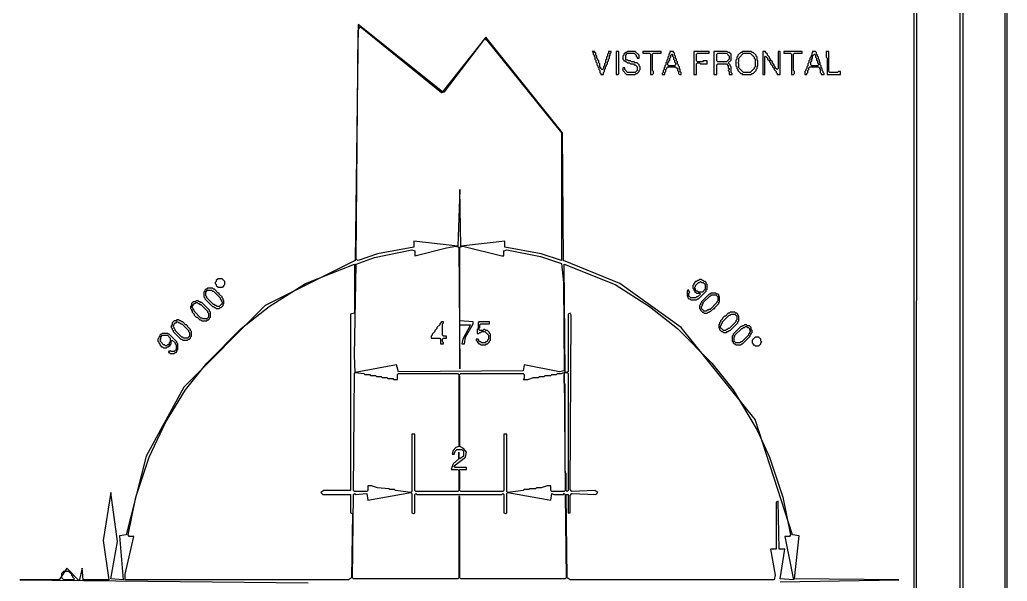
# Model space of a CAD drawing. Extents: x 17 to 323, y -435 to -5.
# Drawn here: x 219.7 to 322.7, y -221.4 to -162.9 of the extents above; entities that cross this region are included whole.
import ezdxf

# ---------------------------------------------------------------- set-up
doc = ezdxf.new("R2010")
doc.units = 0

msp = doc.modelspace()

# ---------------------------------------------------------------- linework, layer by layer
at = {"layer": 'CONTOURS'}
for p, q in [((322.5, -5.1), (322.4, -434.6)), ((322.7, -434.9), (322.7, -4.7)), ((317.8, -9.8), (317.7, -429.9)), ((318.1, -430.2), (318.1, -9.5)), ((313.2, -425.6), (313.3, -14.3)), ((313, -14.6), (312.9, -375)), ((255, -163.4), (254.7, -188)), ((263.8, -170.4), (255, -163.4)), ((255, -164), (255.2, -163.6)), ((255.2, -163.6), (263.7, -170.5)), ((254.8, -187.9), (255, -164)), ((268.3, -164.7), (263.8, -170.4)), ((276.3, -174.7), (268.3, -164.7)), ((264, -170.4), (268.2, -164.9)), ((268.2, -164.9), (268.4, -165)), ((268.4, -165), (276.2, -174.7)), ((279.4, -166.2), (279.5, -166.3)), ((279.7, -166.2), (279.4, -166.2)), ((279.5, -166.3), (279.5, -166.5)), ((279.5, -166.5), (279.6, -166.6)), ((279.6, -166.6), (279.6, -166.7)), ((279.6, -166.7), (279.7, -166.8)), ((279.7, -166.3), (279.7, -166.2)), ((279.8, -166.4), (279.7, -166.3)), ((279.7, -166.8), (279.7, -167)), ((279.8, -166.6), (279.8, -166.4)), ((279.9, -166.7), (279.8, -166.6)), ((279.9, -166.9), (279.9, -166.7)), ((281, -166.7), (280.9, -166.8)), ((280.9, -166.8), (280.9, -167)), ((281.1, -166.4), (281, -166.5)), ((281, -166.5), (281, -166.7)), ((281.4, -166.2), (281.1, -166.2)), ((281.1, -166.2), (281.1, -166.4)), ((281.2, -166.7), (281.3, -166.6)), ((281.2, -166.9), (281.2, -166.7)), ((281.3, -166.4), (281.4, -166.3)), ((281.3, -166.6), (281.3, -166.4)), ((281.4, -166.3), (281.4, -166.2)), ((281.9, -166.2), (281.9, -168.6)), ((282.2, -166.2), (281.9, -166.2)), ((282.2, -168.5), (282.2, -166.2)), ((282.7, -166.6), (282.6, -166.7)), ((282.6, -166.7), (282.6, -167)), ((282.9, -166.3), (282.7, -166.5)), ((282.7, -166.5), (282.7, -166.6)), ((283, -166.3), (282.9, -166.3)), ((282.9, -166.6), (283.1, -166.4)), ((282.9, -167), (282.9, -166.6)), ((283.1, -166.2), (283, -166.3)), ((283.9, -166.2), (283.1, -166.2)), ((283.1, -166.4), (283.8, -166.4)), ((283.8, -166.4), (284, -166.6)), ((284.3, -166.6), (283.9, -166.2)), ((284, -166.6), (284, -166.7)), ((284, -166.7), (284.1, -166.8)), ((284.1, -166.8), (284.1, -166.9)), ((284.3, -166.9), (284.3, -166.6)), ((284.7, -166.2), (284.7, -166.4)), ((286.6, -166.2), (284.7, -166.2)), ((284.7, -166.4), (285.4, -166.4)), ((285.4, -166.4), (285.5, -166.5)), ((285.5, -166.5), (285.5, -168.6)), ((285.7, -166.5), (285.8, -166.4)), ((285.7, -168.2), (285.7, -166.5)), ((285.8, -166.4), (286.6, -166.4)), ((286.6, -166.4), (286.6, -166.2)), ((287.4, -166.7), (287.3, -166.8)), ((287.3, -166.8), (287.3, -167)), ((287.5, -166.4), (287.4, -166.5)), ((287.4, -166.5), (287.4, -166.7)), ((287.5, -166.2), (287.5, -166.4)), ((287.9, -166.2), (287.5, -166.2)), ((287.5, -166.9), (287.6, -166.8)), ((287.6, -166.6), (287.7, -166.5)), ((287.6, -166.8), (287.6, -166.6)), ((287.7, -166.5), (287.8, -166.6)), ((287.8, -166.6), (287.8, -166.7)), ((287.8, -166.7), (287.9, -166.8)), ((287.9, -166.3), (287.9, -166.2)), ((288, -166.4), (287.9, -166.3)), ((287.9, -166.8), (287.9, -167)), ((288, -166.6), (288, -166.4)), ((288.1, -166.7), (288, -166.6)), ((288.1, -166.9), (288.1, -166.7)), ((291.6, -166.2), (290, -166.2)), ((290, -166.2), (290, -168.6)), ((290.3, -166.5), (290.4, -166.4)), ((290.3, -167.2), (290.3, -166.5)), ((290.4, -166.4), (291.6, -166.4)), ((291.6, -166.4), (291.6, -166.2)), ((292.1, -166.2), (292.1, -168.6)), ((293.5, -166.2), (292.1, -166.2)), ((292.4, -166.5), (292.5, -166.4)), ((292.4, -167.2), (292.4, -166.5)), ((292.5, -166.4), (293.4, -166.4)), ((293.4, -166.4), (293.7, -166.7)), ((293.6, -166.3), (293.5, -166.2)), ((293.7, -166.3), (293.6, -166.3)), ((293.9, -166.5), (293.7, -166.3)), ((293.7, -166.7), (293.7, -167)), ((293.9, -167.1), (293.9, -166.5)), ((294.6, -166.7), (294.5, -166.8)), ((294.5, -166.8), (294.5, -167)), ((294.9, -166.3), (294.6, -166.6)), ((294.6, -166.6), (294.6, -166.7)), ((294.7, -166.9), (295.2, -166.4)), ((295, -166.3), (294.9, -166.3)), ((295.1, -166.2), (295, -166.3)), ((296, -166.2), (295.1, -166.2)), ((295.2, -166.4), (295.9, -166.4)), ((295.9, -166.4), (296.3, -166.8)), ((296.1, -166.3), (296, -166.2)), ((296.2, -166.3), (296.1, -166.3)), ((296.5, -166.6), (296.2, -166.3)), ((296.3, -166.8), (296.3, -166.9)), ((296.5, -166.7), (296.5, -166.6)), ((296.6, -166.8), (296.5, -166.7)), ((296.6, -167.1), (296.6, -166.8)), ((297.2, -166.2), (297.2, -168.6)), ((297.5, -166.2), (297.2, -166.2)), ((297.4, -166.8), (297.5, -166.7)), ((297.4, -168.6), (297.4, -166.8)), ((297.5, -166.3), (297.5, -166.2)), ((297.7, -166.5), (297.5, -166.3)), ((297.5, -166.7), (297.7, -166.9)), ((297.7, -166.6), (297.7, -166.5)), ((297.9, -166.8), (297.7, -166.6)), ((297.9, -166.9), (297.9, -166.8)), ((299, -166.2), (298.8, -166.2)), ((298.8, -166.2), (298.8, -168)), ((299, -168.6), (299, -166.2)), ((299.4, -166.2), (299.4, -166.4)), ((301.3, -166.2), (299.4, -166.2)), ((299.4, -166.4), (300.1, -166.4)), ((300.1, -166.4), (300.2, -166.5)), ((300.2, -166.5), (300.2, -168.6)), ((300.4, -166.5), (300.5, -166.4)), ((300.4, -168.2), (300.4, -166.5)), ((300.5, -166.4), (301.3, -166.4)), ((301.3, -166.4), (301.3, -166.2)), ((302.2, -166.8), (302.1, -166.9)), ((302.3, -166.6), (302.2, -166.7)), ((302.2, -166.7), (302.2, -166.8)), ((302.4, -166.3), (302.3, -166.4)), ((302.3, -166.4), (302.3, -166.6)), ((302.4, -166.2), (302.4, -166.3)), ((302.7, -166.2), (302.4, -166.2)), ((302.4, -166.7), (302.6, -166.5)), ((302.4, -166.9), (302.4, -166.7)), ((302.6, -166.5), (302.7, -166.6)), ((302.8, -166.3), (302.7, -166.2)), ((302.7, -166.6), (302.7, -166.8)), ((302.7, -166.8), (302.8, -166.9)), ((302.8, -166.5), (302.8, -166.3)), ((302.9, -166.6), (302.8, -166.5)), ((302.9, -166.7), (302.9, -166.6)), ((303, -166.8), (302.9, -166.7)), ((303, -167), (303, -166.8)), ((303.8, -166.2), (303.8, -166.8)), ((304.1, -166.2), (303.8, -166.2)), ((303.8, -166.8), (303.9, -166.9)), ((304.1, -168.3), (304.1, -166.2)), ((279.7, -167), (279.8, -167.1)), ((279.8, -167.1), (279.8, -167.3)), ((279.8, -167.3), (279.9, -167.4)), ((280, -167), (279.9, -166.9)), ((279.9, -167.4), (279.9, -167.6)), ((279.9, -167.6), (280, -167.7)), ((280, -167.1), (280, -167)), ((280.1, -167.2), (280, -167.1)), ((280, -167.7), (280, -167.8)), ((280, -167.8), (280.1, -167.9)), ((280.1, -167.4), (280.1, -167.2)), ((280.2, -167.5), (280.1, -167.4)), ((280.2, -167.8), (280.2, -167.5)), ((280.3, -167.9), (280.2, -167.8)), ((280.7, -167.7), (280.6, -167.8)), ((280.6, -167.8), (280.6, -168)), ((280.8, -167.4), (280.7, -167.5)), ((280.7, -167.5), (280.7, -167.7)), ((280.9, -167), (280.8, -167.1)), ((280.8, -167.1), (280.8, -167.4)), ((280.8, -167.8), (280.9, -167.7)), ((280.8, -168), (280.8, -167.8)), ((280.9, -167.6), (281, -167.5)), ((280.9, -167.7), (280.9, -167.6)), ((281, -167.3), (281.1, -167.2)), ((281, -167.5), (281, -167.3)), ((281.1, -167), (281.2, -166.9)), ((281.1, -167.2), (281.1, -167)), ((282.6, -167), (282.7, -167.1)), ((282.7, -167.1), (282.7, -167.2)), ((282.7, -167.2), (282.8, -167.2)), ((282.8, -167.2), (282.9, -167.3)), ((283, -167.1), (282.9, -167)), ((282.9, -167.3), (283, -167.3)), ((283.1, -167.1), (283, -167.1)), ((283, -167.3), (283.1, -167.4)), ((283.2, -167.2), (283.1, -167.1)), ((283.1, -167.4), (283.3, -167.4)), ((283.4, -167.2), (283.2, -167.2)), ((283.3, -167.4), (283.4, -167.5)), ((283.5, -167.3), (283.4, -167.2)), ((283.4, -167.5), (283.7, -167.5)), ((283.8, -167.3), (283.5, -167.3)), ((283.7, -167.5), (283.8, -167.6)), ((283.9, -167.4), (283.8, -167.3)), ((283.8, -167.6), (283.9, -167.6)), ((284.1, -167.4), (283.9, -167.4)), ((283.9, -167.6), (284.1, -167.8)), ((284.1, -166.9), (284.3, -166.9)), ((284.3, -167.6), (284.1, -167.4)), ((284.1, -167.8), (284.1, -168.2)), ((284.3, -167.7), (284.3, -167.6)), ((284.4, -167.8), (284.3, -167.7)), ((284.4, -168.1), (284.4, -167.8)), ((287, -167.8), (286.9, -167.9)), ((287.1, -167.6), (287, -167.7)), ((287, -167.7), (287, -167.8)), ((287.2, -167.3), (287.1, -167.4)), ((287.1, -167.4), (287.1, -167.6)), ((287.3, -167), (287.2, -167.1)), ((287.2, -167.1), (287.2, -167.3)), ((287.2, -167.9), (287.3, -167.8)), ((287.3, -167.4), (287.4, -167.3)), ((287.3, -167.6), (287.3, -167.4)), ((287.4, -167.7), (287.3, -167.6)), ((287.3, -167.8), (288.1, -167.8)), ((287.4, -167.2), (287.5, -167.1)), ((287.4, -167.3), (287.4, -167.2)), ((288, -167.7), (287.4, -167.7)), ((287.5, -167.1), (287.5, -166.9)), ((287.9, -167), (288, -167.1)), ((288, -167.1), (288, -167.3)), ((288, -167.3), (288.1, -167.4)), ((288.1, -167.6), (288, -167.7)), ((288.2, -167), (288.1, -166.9)), ((288.1, -167.4), (288.1, -167.6)), ((288.1, -167.8), (288.3, -168)), ((288.2, -167.2), (288.2, -167)), ((288.3, -167.3), (288.2, -167.2)), ((288.3, -167.5), (288.3, -167.3)), ((288.4, -167.6), (288.3, -167.5)), ((288.4, -167.7), (288.4, -167.6)), ((288.5, -167.8), (288.4, -167.7)), ((288.5, -168), (288.5, -167.8)), ((290.4, -167.3), (290.3, -167.2)), ((290.3, -167.5), (290.4, -167.4)), ((290.3, -168.6), (290.3, -167.5)), ((290.9, -167.3), (290.4, -167.3)), ((290.4, -167.4), (290.6, -167.4)), ((290.6, -167.4), (290.7, -167.5)), ((290.7, -167.5), (291.4, -167.5)), ((291, -167.2), (290.9, -167.3)), ((291.4, -167.2), (291, -167.2)), ((291.4, -167.5), (291.4, -167.2)), ((292.5, -167.3), (292.4, -167.2)), ((292.4, -167.6), (292.5, -167.5)), ((292.4, -168.6), (292.4, -167.6)), ((293.4, -167.3), (292.5, -167.3)), ((292.5, -167.5), (293.4, -167.5)), ((293.7, -167), (293.4, -167.3)), ((293.4, -167.5), (293.6, -167.7)), ((293.6, -167.4), (293.9, -167.1)), ((293.8, -167.6), (293.6, -167.4)), ((293.6, -167.7), (293.6, -167.9)), ((293.8, -167.7), (293.8, -167.6)), ((293.9, -167.8), (293.8, -167.7)), ((293.9, -168.4), (293.9, -167.8)), ((294.5, -167), (294.4, -167.1)), ((294.4, -167.1), (294.4, -167.7)), ((294.4, -167.7), (294.5, -167.8)), ((294.5, -167.8), (294.5, -168)), ((294.6, -167.4), (294.7, -167.3)), ((294.7, -167.5), (294.6, -167.4)), ((294.7, -167.3), (294.7, -166.9)), ((294.7, -167.9), (294.7, -167.5)), ((296.3, -166.9), (296.4, -167)), ((296.4, -167.8), (296.3, -167.9)), ((296.4, -167), (296.4, -167.8)), ((296.7, -167.2), (296.6, -167.1)), ((296.6, -167.8), (296.7, -167.7)), ((296.6, -168), (296.6, -167.8)), ((296.7, -167.7), (296.7, -167.2)), ((297.7, -166.9), (297.7, -167)), ((297.7, -167), (297.9, -167.2)), ((298, -167), (297.9, -166.9)), ((297.9, -167.2), (297.9, -167.3)), ((297.9, -167.3), (298, -167.4)), ((298, -167.1), (298, -167)), ((298.2, -167.3), (298, -167.1)), ((298, -167.4), (298, -167.5)), ((298, -167.5), (298.2, -167.7)), ((298.2, -167.4), (298.2, -167.3)), ((298.4, -167.6), (298.2, -167.4)), ((298.2, -167.7), (298.2, -167.8)), ((298.2, -167.8), (298.4, -168)), ((298.4, -167.7), (298.4, -167.6)), ((298.5, -167.8), (298.4, -167.7)), ((298.5, -167.9), (298.5, -167.8)), ((301.9, -167.7), (301.8, -167.8)), ((301.8, -167.8), (301.8, -168)), ((302, -167.4), (301.9, -167.5)), ((301.9, -167.5), (301.9, -167.7)), ((302.1, -167.1), (302, -167.2)), ((302, -167.2), (302, -167.4)), ((302, -167.9), (302.1, -167.8)), ((302.1, -166.9), (302.1, -167.1)), ((302.1, -167.8), (303, -167.8)), ((302.2, -167.3), (302.3, -167.2)), ((302.2, -167.6), (302.2, -167.3)), ((302.3, -167.7), (302.2, -167.6)), ((302.3, -167), (302.4, -166.9)), ((302.3, -167.2), (302.3, -167)), ((302.9, -167.7), (302.3, -167.7)), ((302.8, -166.9), (302.8, -167.1)), ((302.8, -167.1), (302.9, -167.2)), ((302.9, -167.2), (302.9, -167.4)), ((302.9, -167.4), (303, -167.5)), ((303, -167.6), (302.9, -167.7)), ((303.1, -167.1), (303, -167)), ((303, -167.5), (303, -167.6)), ((303, -167.8), (303.1, -167.9)), ((303.1, -167.3), (303.1, -167.1)), ((303.2, -167.4), (303.1, -167.3)), ((303.2, -167.6), (303.2, -167.4)), ((303.3, -167.7), (303.2, -167.6)), ((303.3, -167.9), (303.3, -167.7)), ((303.9, -166.9), (303.9, -168.6)), ((280.1, -167.9), (280.1, -168.1)), ((280.1, -168.1), (280.2, -168.2)), ((280.2, -168.2), (280.2, -168.4)), ((280.2, -168.4), (280.3, -168.5)), ((280.3, -168), (280.3, -167.9)), ((280.4, -168.1), (280.3, -168)), ((280.3, -168.5), (280.3, -168.6)), ((280.3, -168.6), (280.6, -168.6)), ((280.5, -168.1), (280.4, -168.1)), ((280.6, -168), (280.5, -168.1)), ((280.6, -168.4), (280.7, -168.3)), ((280.6, -168.6), (280.6, -168.4)), ((280.7, -168.1), (280.8, -168)), ((280.7, -168.3), (280.7, -168.1)), ((281.9, -168.6), (282.1, -168.6)), ((282.1, -168.6), (282.2, -168.5)), ((282.8, -167.9), (282.6, -167.9)), ((282.6, -167.9), (282.6, -168.2)), ((282.6, -168.2), (283, -168.6)), ((282.8, -168.1), (282.8, -167.9)), ((283.1, -168.4), (282.8, -168.1)), ((283, -168.6), (283.9, -168.6)), ((283.9, -168.4), (283.1, -168.4)), ((284.1, -168.2), (283.9, -168.4)), ((283.9, -168.6), (284, -168.5)), ((284, -168.5), (284.1, -168.5)), ((284.1, -168.5), (284.3, -168.3)), ((284.3, -168.2), (284.4, -168.1)), ((284.3, -168.3), (284.3, -168.2)), ((285.5, -168.6), (285.7, -168.6)), ((285.8, -168.3), (285.7, -168.2)), ((285.7, -168.6), (285.8, -168.5)), ((285.8, -168.5), (285.8, -168.3)), ((286.8, -168.4), (286.7, -168.5)), ((286.7, -168.5), (286.7, -168.6)), ((286.7, -168.6), (287, -168.6)), ((286.9, -168.1), (286.8, -168.2)), ((286.8, -168.2), (286.8, -168.4)), ((286.9, -167.9), (286.9, -168.1)), ((287, -168.4), (287.1, -168.3)), ((287, -168.6), (287, -168.4)), ((287.1, -168.1), (287.2, -168)), ((287.1, -168.3), (287.1, -168.1)), ((287.2, -168), (287.2, -167.9)), ((288.3, -168), (288.3, -168.2)), ((288.3, -168.2), (288.4, -168.3)), ((288.4, -168.3), (288.4, -168.5)), ((288.4, -168.5), (288.5, -168.6)), ((288.6, -168.1), (288.5, -168)), ((288.5, -168.6), (288.7, -168.6)), ((288.6, -168.3), (288.6, -168.1)), ((288.7, -168.4), (288.6, -168.3)), ((288.7, -168.6), (288.7, -168.4)), ((290, -168.6), (290.3, -168.6)), ((292.1, -168.6), (292.4, -168.6)), ((293.6, -167.9), (293.7, -168)), ((293.7, -168.1), (293.6, -168.2)), ((293.6, -168.2), (293.7, -168.3)), ((293.7, -168), (293.7, -168.1)), ((293.7, -168.3), (293.7, -168.6)), ((293.7, -168.6), (294, -168.6)), ((294, -168.5), (293.9, -168.4)), ((294, -168.6), (294, -168.5)), ((294.5, -168), (294.6, -168.1)), ((294.6, -168.1), (294.6, -168.2)), ((294.6, -168.2), (294.9, -168.5)), ((295.2, -168.4), (294.7, -167.9)), ((294.9, -168.5), (295, -168.5)), ((295, -168.5), (295.1, -168.6)), ((295.1, -168.6), (296, -168.6)), ((295.9, -168.4), (295.2, -168.4)), ((296.3, -168), (295.9, -168.4)), ((296, -168.6), (296.1, -168.5)), ((296.1, -168.5), (296.2, -168.5)), ((296.2, -168.5), (296.5, -168.2)), ((296.3, -167.9), (296.3, -168)), ((296.5, -168.1), (296.6, -168)), ((296.5, -168.2), (296.5, -168.1)), ((297.2, -168.6), (297.4, -168.6)), ((298.4, -168), (298.4, -168.1)), ((298.4, -168.1), (298.6, -168.3)), ((298.7, -168.1), (298.5, -167.9)), ((298.6, -168.3), (298.6, -168.4)), ((298.6, -168.4), (298.7, -168.5)), ((298.8, -168), (298.7, -168.1)), ((298.7, -168.5), (298.7, -168.6)), ((298.7, -168.6), (299, -168.6)), ((300.2, -168.6), (300.4, -168.6)), ((300.5, -168.3), (300.4, -168.2)), ((300.4, -168.6), (300.5, -168.5)), ((300.5, -168.5), (300.5, -168.3)), ((301.7, -168.2), (301.6, -168.3)), ((301.6, -168.3), (301.6, -168.6)), ((301.6, -168.6), (301.8, -168.6)), ((301.8, -168), (301.7, -168.1)), ((301.7, -168.1), (301.7, -168.2)), ((301.8, -168.5), (301.9, -168.4)), ((301.8, -168.6), (301.8, -168.5)), ((301.9, -168.2), (302, -168.1)), ((301.9, -168.4), (301.9, -168.2)), ((302, -168.1), (302, -167.9)), ((303.1, -167.9), (303.1, -168)), ((303.1, -168), (303.2, -168.1)), ((303.2, -168.1), (303.2, -168.4)), ((303.2, -168.4), (303.3, -168.5)), ((303.4, -168), (303.3, -167.9)), ((303.3, -168.5), (303.3, -168.6)), ((303.3, -168.6), (303.6, -168.6)), ((303.4, -168.2), (303.4, -168)), ((303.5, -168.3), (303.4, -168.2)), ((303.5, -168.4), (303.5, -168.3)), ((303.6, -168.5), (303.5, -168.4)), ((303.6, -168.6), (303.6, -168.5)), ((303.9, -168.6), (305.3, -168.6)), ((304.2, -168.4), (304.1, -168.3)), ((305, -168.4), (304.2, -168.4)), ((305.1, -168.3), (305, -168.4)), ((305.3, -168.3), (305.1, -168.3)), ((305.3, -168.6), (305.3, -168.3)), ((263.7, -170.5), (264, -170.4)), ((276.2, -174.7), (276.2, -188)), ((276.4, -188), (276.3, -174.7)), ((265.6, -180.6), (265.4, -186.5)), ((265.7, -186.5), (265.6, -180.6)), ((265.4, -186.5), (260.8, -186)), ((260.8, -186), (260.8, -186.6)), ((270.3, -186), (265.7, -186.5)), ((270.3, -186.6), (270.3, -186)), ((257, -187.3), (255, -188)), ((256.7, -187.7), (260.6, -186.9)), ((260.8, -186.6), (257, -187.3)), ((260.6, -186.9), (260.9, -187)), ((260.9, -187.5), (264.2, -186.7)), ((260.9, -187), (260.9, -187.5)), ((264.2, -186.7), (265.2, -186.5)), ((265.2, -186.5), (265.5, -186.6)), ((265.5, -186.6), (265.6, -199.3)), ((265.6, -186.6), (265.9, -186.5)), ((265.6, -194.3), (265.6, -186.6)), ((265.9, -186.5), (270, -187.5)), ((270.2, -187), (270.5, -186.9)), ((270.2, -187.5), (270.2, -187)), ((274.1, -187.3), (270.3, -186.6)), ((270.5, -186.9), (274, -187.6)), ((276.2, -188), (274.1, -187.3)), ((254.7, -188), (245.3, -192.7)), ((249.5, -190.4), (254.6, -188.4)), ((254.6, -188.4), (254.6, -193.5)), ((254.6, -197.9), (254.8, -188.4)), ((254.8, -188.4), (256.7, -187.7)), ((255, -188), (254.8, -187.9)), ((270, -187.5), (270.2, -187.5)), ((274, -187.6), (276.2, -188.3)), ((276.2, -188.3), (276.4, -190.3)), ((282.3, -190.4), (276.4, -188)), ((276.5, -188.4), (281.8, -190.5)), ((276.6, -199.7), (276.5, -188.4)), ((240.2, -190.2), (240.1, -190.3)), ((240.1, -190.3), (240.1, -190.4)), ((240.1, -190.4), (240.2, -190.5)), ((240.4, -189.9), (240.2, -190.1)), ((240.2, -190.1), (240.2, -190.2)), ((240.2, -190.5), (240.2, -190.6)), ((240.8, -189.9), (240.4, -189.9)), ((241.1, -190.2), (240.8, -189.9)), ((241, -190.6), (241.1, -190.5)), ((241.1, -190.5), (241.1, -190.2)), ((245.7, -192.8), (249.5, -190.4)), ((276.4, -190.3), (276.5, -199.5)), ((281.8, -190.5), (285.4, -192.8)), ((288.7, -195), (282.3, -190.4)), ((290, -190.5), (289.9, -190.6)), ((290.2, -190.2), (290, -190.4)), ((290, -190.4), (290, -190.5)), ((290.3, -190.2), (290.2, -190.2)), ((290.2, -190.6), (290.5, -190.3)), ((290.4, -190.1), (290.3, -190.2)), ((290.5, -190.1), (290.4, -190.1)), ((290.6, -190), (290.5, -190.1)), ((290.5, -190.3), (290.6, -190.3)), ((290.8, -190), (290.6, -190)), ((290.6, -190.3), (290.7, -190.2)), ((290.7, -190.2), (290.8, -190.3)), ((290.9, -190.1), (290.8, -190)), ((290.8, -190.3), (291, -190.3)), ((291, -190.1), (290.9, -190.1)), ((291.1, -190.2), (291, -190.1)), ((291, -190.3), (291.2, -190.5)), ((291.2, -190.2), (291.1, -190.2)), ((291.3, -190.3), (291.2, -190.2)), ((291.2, -190.5), (291.2, -191)), ((291.3, -190.4), (291.3, -190.3)), ((291.4, -190.5), (291.3, -190.4)), ((291.4, -191), (291.4, -190.5)), ((239, -191.2), (238.9, -191.3)), ((238.9, -191.3), (238.9, -191.8)), ((239.1, -191), (239, -191.1)), ((239, -191.1), (239, -191.2)), ((239.2, -191), (239.1, -191)), ((239.1, -191.3), (239.3, -191.1)), ((239.1, -191.7), (239.1, -191.3)), ((239.3, -190.9), (239.2, -191)), ((239.8, -190.9), (239.3, -190.9)), ((239.3, -191.1), (239.7, -191.1)), ((239.7, -191.1), (239.8, -191.2)), ((239.9, -191), (239.8, -190.9)), ((239.8, -191.2), (239.9, -191.2)), ((240, -191), (239.9, -191)), ((239.9, -191.2), (240.6, -191.9)), ((240.4, -191.4), (240, -191)), ((240.2, -190.6), (240.4, -190.8)), ((240.4, -190.8), (240.8, -190.8)), ((240.5, -191.4), (240.4, -191.4)), ((240.5, -191.5), (240.5, -191.4)), ((240.8, -191.8), (240.5, -191.5)), ((240.8, -190.8), (240.9, -190.7)), ((240.9, -190.7), (241, -190.7)), ((241, -190.7), (241, -190.6)), ((289.4, -191.1), (289.3, -191.2)), ((289.3, -191.2), (289.3, -191.7)), ((289.5, -191.1), (289.4, -191.1)), ((289.5, -191.2), (289.5, -191.1)), ((289.6, -191.3), (289.5, -191.2)), ((289.5, -191.4), (289.6, -191.3)), ((289.5, -191.7), (289.5, -191.4)), ((289.9, -190.6), (289.9, -190.9)), ((289.9, -190.9), (290, -191)), ((290, -191), (290, -191.1)), ((290, -191.1), (290.1, -191.2)), ((290.1, -190.8), (290.2, -190.7)), ((290.1, -190.9), (290.1, -190.8)), ((290.2, -191), (290.1, -190.9)), ((290.1, -191.2), (290.1, -191.3)), ((290.1, -191.3), (290.2, -191.3)), ((290.2, -190.7), (290.2, -190.6)), ((290.2, -191.1), (290.2, -191)), ((290.3, -191.2), (290.2, -191.1)), ((290.2, -191.3), (290.3, -191.4)), ((290.4, -191.2), (290.3, -191.2)), ((290.3, -191.4), (290.6, -191.4)), ((290.5, -191.3), (290.4, -191.2)), ((290.7, -191.5), (290.4, -191.8)), ((290.5, -192), (291.3, -191.2)), ((290.9, -191.3), (290.5, -191.3)), ((290.6, -191.4), (290.7, -191.5)), ((291.6, -191.5), (290.8, -192.3)), ((291.2, -191), (290.9, -191.3)), ((291.3, -191.1), (291.4, -191)), ((291.3, -191.2), (291.3, -191.1)), ((291.7, -191.5), (291.6, -191.5)), ((291.8, -191.4), (291.7, -191.5)), ((292.3, -191.4), (291.8, -191.4)), ((292.4, -191.5), (292.3, -191.4)), ((292.5, -191.5), (292.4, -191.5)), ((292.6, -191.6), (292.5, -191.5)), ((237.8, -192.3), (237.6, -192.5)), ((237.6, -192.5), (237.6, -192.7)), ((238, -192.3), (237.8, -192.3)), ((237.8, -192.6), (237.9, -192.5)), ((237.8, -192.7), (237.8, -192.6)), ((237.9, -192.5), (238, -192.5)), ((238.1, -192.2), (238, -192.3)), ((238, -192.5), (238.1, -192.4)), ((238.3, -192.2), (238.1, -192.2)), ((238.1, -192.4), (238.2, -192.4)), ((238.2, -192.4), (238.3, -192.5)), ((238.4, -192.3), (238.3, -192.2)), ((238.3, -192.5), (238.4, -192.5)), ((238.5, -192.3), (238.4, -192.3)), ((238.4, -192.5), (238.5, -192.6)), ((238.6, -192.4), (238.5, -192.3)), ((238.5, -192.6), (238.6, -192.6)), ((238.7, -192.4), (238.6, -192.4)), ((238.6, -192.6), (239.3, -193.3)), ((239.5, -193.2), (238.7, -192.4)), ((238.9, -191.8), (239, -191.9)), ((239, -191.9), (239, -192)), ((239, -192), (239.8, -192.8)), ((239.2, -191.8), (239.1, -191.7)), ((239.2, -191.9), (239.2, -191.8)), ((239.9, -192.6), (239.2, -191.9)), ((240, -192.6), (239.9, -192.6)), ((240.1, -192.7), (240, -192.6)), ((240.8, -192.5), (240.5, -192.8)), ((240.6, -191.9), (240.6, -192)), ((240.6, -192), (240.7, -192.1)), ((240.7, -192.1), (240.7, -192.2)), ((240.7, -192.2), (240.8, -192.3)), ((240.8, -191.9), (240.8, -191.8)), ((240.9, -192), (240.8, -191.9)), ((240.8, -192.3), (240.8, -192.5)), ((240.9, -192.1), (240.9, -192)), ((241, -192.2), (240.9, -192.1)), ((240.9, -192.6), (241, -192.5)), ((240.9, -192.7), (240.9, -192.6)), ((241, -192.5), (241, -192.2)), ((289.3, -191.7), (289.4, -191.8)), ((289.4, -191.8), (289.4, -191.9)), ((289.4, -191.9), (289.5, -192)), ((289.7, -191.9), (289.5, -191.7)), ((289.5, -192), (289.6, -192)), ((289.6, -192), (289.7, -192.1)), ((290.2, -191.9), (289.7, -191.9)), ((289.7, -192.1), (290.3, -192.1)), ((290.3, -191.8), (290.2, -191.9)), ((290.4, -191.8), (290.3, -191.8)), ((290.3, -192.1), (290.4, -192)), ((290.4, -192), (290.5, -192)), ((290.7, -192.6), (290.6, -192.7)), ((290.8, -192.4), (290.7, -192.5)), ((290.7, -192.5), (290.7, -192.6)), ((290.8, -192.3), (290.8, -192.4)), ((290.9, -192.6), (291, -192.5)), ((290.9, -192.7), (290.9, -192.6)), ((291, -192.4), (291.7, -191.7)), ((291, -192.5), (291, -192.4)), ((291.7, -191.7), (291.8, -191.7)), ((292.4, -192.4), (291.7, -193.1)), ((291.8, -191.7), (291.9, -191.6)), ((291.9, -191.6), (292.3, -191.6)), ((292.2, -192.9), (292.6, -192.5)), ((292.3, -191.6), (292.5, -191.8)), ((292.5, -192.2), (292.4, -192.3)), ((292.4, -192.3), (292.4, -192.4)), ((292.5, -191.8), (292.5, -192.2)), ((292.6, -191.7), (292.6, -191.6)), ((292.7, -191.8), (292.6, -191.7)), ((292.6, -192.4), (292.7, -192.3)), ((292.6, -192.5), (292.6, -192.4)), ((292.7, -192.3), (292.7, -191.8)), ((245.3, -192.7), (236.8, -201.2)), ((237.6, -192.7), (237.5, -192.8)), ((237.5, -192.8), (237.5, -193)), ((237.5, -193), (237.6, -193.1)), ((237.6, -193.1), (237.6, -193.2)), ((237.6, -193.2), (237.7, -193.3)), ((237.7, -192.8), (237.8, -192.7)), ((237.7, -192.9), (237.7, -192.8)), ((237.8, -193), (237.7, -192.9)), ((237.7, -193.3), (237.7, -193.4)), ((237.7, -193.4), (237.9, -193.6)), ((237.8, -193.1), (237.8, -193)), ((237.9, -193.2), (237.8, -193.1)), ((237.9, -193.3), (237.9, -193.2)), ((238.6, -194), (237.9, -193.3)), ((237.9, -193.6), (237.9, -193.7)), ((239.3, -193.3), (239.3, -193.4)), ((239.3, -193.4), (239.4, -193.5)), ((239.4, -193.5), (239.4, -193.9)), ((239.5, -193.3), (239.5, -193.2)), ((239.6, -193.4), (239.5, -193.3)), ((239.6, -193.9), (239.6, -193.4)), ((239.8, -192.8), (239.9, -192.8)), ((239.9, -192.8), (240, -192.9)), ((240, -192.9), (240.1, -192.9)), ((240.2, -192.7), (240.1, -192.7)), ((240.1, -192.9), (240.2, -193)), ((240.3, -192.8), (240.2, -192.7)), ((240.2, -193), (240.5, -193)), ((240.5, -192.8), (240.3, -192.8)), ((240.5, -193), (240.6, -192.9)), ((240.6, -192.9), (240.7, -192.9)), ((240.7, -192.9), (240.9, -192.7)), ((242.8, -195.1), (245.7, -192.8)), ((254.6, -193.5), (254.2, -193.6)), ((254.2, -193.6), (254.2, -212)), ((277.1, -193.5), (276.9, -193.6)), ((276.9, -193.6), (276.9, -199.6)), ((277.2, -193.7), (277.1, -193.5)), ((285.4, -192.8), (288.3, -195.1)), ((290.6, -192.7), (290.6, -193)), ((290.6, -193), (290.7, -193.1)), ((290.7, -193.1), (290.7, -193.2)), ((290.7, -193.2), (290.9, -193.4)), ((290.8, -192.8), (290.9, -192.7)), ((290.8, -193), (290.8, -192.8)), ((291.1, -193.3), (290.8, -193)), ((290.9, -193.4), (291, -193.4)), ((291, -193.4), (291.1, -193.5)), ((291.3, -193.3), (291.1, -193.3)), ((291.1, -193.5), (291.4, -193.5)), ((291.4, -193.2), (291.3, -193.3)), ((291.5, -193.2), (291.4, -193.2)), ((291.4, -193.5), (291.5, -193.4)), ((291.6, -193.1), (291.5, -193.2)), ((291.5, -193.4), (291.6, -193.4)), ((291.7, -193.1), (291.6, -193.1)), ((291.6, -193.4), (291.7, -193.3)), ((291.7, -193.3), (291.8, -193.3)), ((291.8, -193.3), (292.1, -193)), ((292.1, -193), (292.2, -193)), ((292.2, -193), (292.2, -192.9)), ((293.6, -193.5), (293.3, -193.8)), ((293.7, -193.5), (293.6, -193.5)), ((293.8, -193.4), (293.7, -193.5)), ((294.3, -193.4), (293.8, -193.4)), ((293.8, -193.7), (293.9, -193.6)), ((293.9, -193.6), (294.3, -193.6)), ((294.4, -193.5), (294.3, -193.4)), ((294.3, -193.6), (294.5, -193.8)), ((294.5, -193.5), (294.4, -193.5)), ((294.6, -193.6), (294.5, -193.5)), ((294.6, -193.7), (294.6, -193.6)), ((235.8, -194.3), (235.6, -194.5)), ((235.6, -194.5), (235.6, -194.7)), ((236, -194.3), (235.8, -194.3)), ((235.8, -194.6), (235.9, -194.5)), ((235.8, -194.7), (235.8, -194.6)), ((235.9, -194.5), (236, -194.5)), ((236.1, -194.2), (236, -194.3)), ((236, -194.5), (236.1, -194.4)), ((236.3, -194.2), (236.1, -194.2)), ((236.1, -194.4), (236.2, -194.4)), ((236.2, -194.4), (236.3, -194.5)), ((236.4, -194.3), (236.3, -194.2)), ((236.3, -194.5), (236.4, -194.5)), ((236.5, -194.3), (236.4, -194.3)), ((236.4, -194.5), (236.5, -194.6)), ((236.6, -194.4), (236.5, -194.3)), ((236.5, -194.6), (236.6, -194.6)), ((236.7, -194.4), (236.6, -194.4)), ((236.6, -194.6), (237.3, -195.3)), ((237, -194.7), (236.7, -194.4)), ((237.9, -193.7), (238.1, -193.9)), ((238.1, -193.9), (238.2, -193.9)), ((238.2, -193.9), (238.5, -194.2)), ((238.5, -194.2), (238.6, -194.2)), ((238.7, -194), (238.6, -194)), ((238.6, -194.2), (238.7, -194.3)), ((238.8, -194.1), (238.7, -194)), ((238.7, -194.3), (239.2, -194.3)), ((239.2, -194.1), (238.8, -194.1)), ((239.4, -193.9), (239.2, -194.1)), ((239.2, -194.3), (239.3, -194.2)), ((239.3, -194.2), (239.4, -194.2)), ((239.4, -194.2), (239.5, -194.1)), ((239.5, -194), (239.6, -193.9)), ((239.5, -194.1), (239.5, -194)), ((263.7, -194.4), (263.5, -194.6)), ((263.5, -194.6), (263.5, -194.7)), ((263.9, -194.4), (263.7, -194.4)), ((263.8, -194.6), (263.9, -194.5)), ((263.8, -195.8), (263.8, -194.6)), ((263.9, -194.5), (263.9, -194.4)), ((267, -194.4), (265.6, -194.3)), ((266.2, -196), (267, -194.6)), ((267, -194.6), (267, -194.4)), ((267.6, -194.4), (267.5, -194.5)), ((267.5, -194.5), (267.5, -195.1)), ((268.7, -194.4), (267.6, -194.4)), ((267.7, -194.7), (267.8, -194.6)), ((267.8, -194.6), (268.7, -194.6)), ((268.7, -194.6), (268.7, -194.4)), ((277.1, -211.9), (277.2, -193.7)), ((292.7, -194.6), (292.6, -194.7)), ((292.8, -194.4), (292.7, -194.5)), ((292.7, -194.5), (292.7, -194.6)), ((293, -194.1), (292.8, -194.3)), ((292.8, -194.3), (292.8, -194.4)), ((292.9, -194.6), (293, -194.5)), ((292.9, -194.7), (292.9, -194.6)), ((293, -194.4), (293.7, -193.7)), ((293.2, -193.8), (293, -194)), ((293, -194), (293, -194.1)), ((293, -194.5), (293, -194.4)), ((293.3, -193.8), (293.2, -193.8)), ((293.7, -193.7), (293.8, -193.7)), ((294.4, -194.4), (293.7, -195.1)), ((293.8, -195.3), (294.6, -194.5)), ((294.5, -194.2), (294.4, -194.3)), ((294.4, -194.3), (294.4, -194.4)), ((294.5, -193.8), (294.5, -194.2)), ((294.7, -193.8), (294.6, -193.7)), ((294.6, -194.4), (294.7, -194.3)), ((294.6, -194.5), (294.6, -194.4)), ((294.7, -194.3), (294.7, -193.8)), ((234.4, -195.7), (234.3, -195.8)), ((234.5, -195.7), (234.4, -195.7)), ((234.6, -195.6), (234.5, -195.7)), ((235.1, -195.6), (234.6, -195.6)), ((235.2, -195.7), (235.1, -195.6)), ((235.3, -195.7), (235.2, -195.7)), ((236.1, -196.5), (235.3, -195.7)), ((235.6, -194.7), (235.5, -194.8)), ((235.5, -194.8), (235.5, -195)), ((235.5, -195), (235.6, -195.1)), ((235.6, -195.1), (235.6, -195.2)), ((235.6, -195.2), (235.7, -195.3)), ((235.7, -194.8), (235.8, -194.7)), ((235.7, -194.9), (235.7, -194.8)), ((235.8, -195), (235.7, -194.9)), ((235.7, -195.3), (235.7, -195.4)), ((235.7, -195.4), (236.5, -196.2)), ((235.8, -195.1), (235.8, -195)), ((235.9, -195.2), (235.8, -195.1)), ((235.9, -195.3), (235.9, -195.2)), ((236.6, -196), (235.9, -195.3)), ((237.1, -194.7), (237, -194.7)), ((237.2, -194.8), (237.1, -194.7)), ((237.2, -194.9), (237.2, -194.8)), ((237.5, -195.2), (237.2, -194.9)), ((237.3, -195.3), (237.3, -195.4)), ((237.3, -195.4), (237.4, -195.5)), ((237.4, -195.5), (237.4, -195.9)), ((237.5, -195.3), (237.5, -195.2)), ((237.6, -195.4), (237.5, -195.3)), ((237.6, -195.9), (237.6, -195.4)), ((239.2, -198.7), (242.8, -195.1)), ((263, -195.4), (262.7, -195.7)), ((262.7, -195.7), (262.7, -195.8)), ((263.2, -195.1), (263, -195.3)), ((263, -195.3), (263, -195.4)), ((263.5, -194.7), (263.2, -195)), ((263.2, -195), (263.2, -195.1)), ((265.6, -199.3), (265.6, -194.7)), ((265.6, -194.7), (266.7, -194.7)), ((266.7, -194.7), (265.9, -196.2)), ((267.5, -195.1), (267.4, -195.2)), ((267.4, -195.2), (267.4, -195.6)), ((267.4, -195.6), (267.6, -195.6)), ((267.6, -195.1), (267.7, -195)), ((267.6, -195.2), (267.6, -195.1)), ((267.7, -195.3), (267.6, -195.2)), ((267.6, -195.6), (267.7, -195.5)), ((267.7, -195), (267.7, -194.7)), ((268, -195.3), (267.7, -195.3)), ((267.7, -195.5), (267.8, -195.5)), ((267.8, -195.5), (267.9, -195.4)), ((267.9, -195.4), (268.2, -195.4)), ((268.1, -195.2), (268, -195.3)), ((268.2, -195.2), (268.1, -195.2)), ((268.3, -195.3), (268.2, -195.2)), ((268.2, -195.4), (268.6, -195.8)), ((268.5, -195.3), (268.3, -195.3)), ((268.7, -195.5), (268.5, -195.3)), ((268.7, -195.6), (268.7, -195.5)), ((268.8, -195.7), (268.7, -195.6)), ((268.8, -196.3), (268.8, -195.7)), ((288.3, -195.1), (291.9, -198.7)), ((296.4, -204.6), (288.7, -195)), ((292.6, -194.7), (292.6, -195)), ((292.6, -195), (292.7, -195.1)), ((292.7, -195.1), (292.7, -195.2)), ((292.7, -195.2), (292.9, -195.4)), ((292.8, -194.8), (292.9, -194.7)), ((292.8, -195), (292.8, -194.8)), ((293.1, -195.3), (292.8, -195)), ((292.9, -195.4), (293, -195.4)), ((293, -195.4), (293.1, -195.5)), ((293.3, -195.3), (293.1, -195.3)), ((293.1, -195.5), (293.4, -195.5)), ((293.4, -195.2), (293.3, -195.3)), ((293.5, -195.2), (293.4, -195.2)), ((293.4, -195.5), (293.5, -195.4)), ((293.6, -195.1), (293.5, -195.2)), ((293.5, -195.4), (293.6, -195.4)), ((293.7, -195.1), (293.6, -195.1)), ((293.6, -195.4), (293.7, -195.3)), ((293.7, -195.3), (293.8, -195.3)), ((294.9, -194.9), (294.1, -195.7)), ((294.1, -195.7), (294.1, -195.8)), ((294.3, -195.8), (295, -195.1)), ((295, -194.9), (294.9, -194.9)), ((295.1, -194.8), (295, -194.9)), ((295, -195.1), (295.1, -195.1)), ((295.2, -194.8), (295.1, -194.8)), ((295.1, -195.1), (295.2, -195)), ((295.3, -194.7), (295.2, -194.8)), ((295.2, -195), (295.3, -195)), ((295.5, -194.7), (295.3, -194.7)), ((295.3, -195), (295.4, -194.9)), ((295.4, -194.9), (295.5, -194.9)), ((295.6, -194.8), (295.5, -194.7)), ((295.5, -194.9), (295.6, -195)), ((295.8, -194.8), (295.6, -194.8)), ((295.6, -195), (295.7, -195)), ((295.7, -195), (295.8, -195.1)), ((295.8, -195.6), (295.7, -195.7)), ((295.7, -195.7), (295.7, -195.8)), ((296, -195), (295.8, -194.8)), ((295.8, -195.1), (295.8, -195.2)), ((295.8, -195.2), (295.9, -195.3)), ((295.9, -195.4), (295.8, -195.5)), ((295.8, -195.5), (295.8, -195.6)), ((295.9, -195.3), (295.9, -195.4)), ((295.9, -195.8), (296, -195.7)), ((296, -195.2), (296, -195)), ((296.1, -195.3), (296, -195.2)), ((296, -195.6), (296.1, -195.5)), ((296, -195.7), (296, -195.6)), ((296.1, -195.5), (296.1, -195.3)), ((234.2, -196.1), (234.1, -196.2)), ((234.1, -196.2), (234.1, -196.4)), ((234.1, -196.4), (234.2, -196.5)), ((234.3, -195.9), (234.2, -196)), ((234.2, -196), (234.2, -196.1)), ((234.2, -196.5), (234.2, -196.6)), ((234.2, -196.6), (234.3, -196.7)), ((234.3, -195.8), (234.3, -195.9)), ((234.3, -196.3), (234.4, -196.2)), ((234.4, -196.4), (234.3, -196.3)), ((234.3, -196.7), (234.3, -196.8)), ((234.4, -196), (234.6, -195.8)), ((234.4, -196.2), (234.4, -196)), ((234.4, -196.5), (234.4, -196.4)), ((234.7, -196.8), (234.4, -196.5)), ((234.6, -195.8), (235.1, -195.8)), ((235.1, -195.8), (235.4, -196.1)), ((235.3, -196.7), (235.2, -196.8)), ((235.4, -196.5), (235.3, -196.6)), ((235.3, -196.6), (235.3, -196.7)), ((235.4, -196.1), (235.4, -196.5)), ((235.4, -196.8), (235.5, -196.7)), ((235.5, -196.4), (235.6, -196.3)), ((235.5, -196.7), (235.5, -196.4)), ((235.6, -196.3), (235.9, -196.6)), ((235.9, -196.6), (235.9, -196.7)), ((235.9, -196.7), (236, -196.8)), ((236.1, -196.6), (236.1, -196.5)), ((236.2, -196.7), (236.1, -196.6)), ((236.2, -197.3), (236.2, -196.7)), ((236.5, -196.2), (236.6, -196.2)), ((236.7, -196), (236.6, -196)), ((236.6, -196.2), (236.7, -196.3)), ((236.8, -196.1), (236.7, -196)), ((236.7, -196.3), (237.2, -196.3)), ((237.2, -196.1), (236.8, -196.1)), ((237.4, -195.9), (237.2, -196.1)), ((237.2, -196.3), (237.3, -196.2)), ((237.3, -196.2), (237.4, -196.2)), ((237.4, -196.2), (237.5, -196.1)), ((237.5, -196), (237.6, -195.9)), ((237.5, -196.1), (237.5, -196)), ((262.7, -195.8), (262.6, -195.9)), ((262.6, -195.9), (262.6, -196.1)), ((262.6, -196.1), (263.5, -196.1)), ((263.5, -196.1), (263.6, -196.2)), ((263.6, -196.2), (263.6, -196.7)), ((263.6, -196.7), (263.9, -196.7)), ((263.9, -195.9), (263.8, -195.8)), ((263.8, -196.2), (263.9, -196.1)), ((263.8, -196.5), (263.8, -196.2)), ((263.9, -196.6), (263.8, -196.5)), ((264.2, -195.9), (263.9, -195.9)), ((263.9, -196.1), (264.2, -196.1)), ((263.9, -196.7), (263.9, -196.6)), ((264.2, -196.1), (264.2, -195.9)), ((265.9, -196.2), (265.8, -196.7)), ((265.8, -196.7), (266.1, -196.7)), ((266.1, -196.7), (266.2, -196)), ((267.5, -196.2), (267.3, -196.2)), ((267.3, -196.2), (267.3, -196.3)), ((267.3, -196.3), (267.4, -196.4)), ((267.4, -196.4), (267.4, -196.5)), ((267.4, -196.5), (267.6, -196.7)), ((267.6, -196.3), (267.5, -196.2)), ((267.6, -196.4), (267.6, -196.3)), ((267.7, -196.5), (267.6, -196.4)), ((267.6, -196.7), (267.7, -196.7)), ((267.8, -196.5), (267.7, -196.5)), ((267.7, -196.7), (267.8, -196.8)), ((267.9, -196.6), (267.8, -196.5)), ((268.2, -196.6), (267.9, -196.6)), ((268.3, -196.5), (268.2, -196.6)), ((268.4, -196.5), (268.3, -196.5)), ((268.3, -196.8), (268.4, -196.7)), ((268.5, -196.4), (268.4, -196.5)), ((268.4, -196.7), (268.5, -196.7)), ((268.6, -196.2), (268.5, -196.3)), ((268.5, -196.3), (268.5, -196.4)), ((268.5, -196.7), (268.7, -196.5)), ((268.6, -195.8), (268.6, -196.2)), ((268.7, -196.4), (268.8, -196.3)), ((268.7, -196.5), (268.7, -196.4)), ((294.1, -195.8), (294, -195.9)), ((294, -195.9), (294, -196.4)), ((294, -196.4), (294.1, -196.5)), ((294.1, -196.5), (294.1, -196.6)), ((294.1, -196.6), (294.2, -196.7)), ((294.2, -196), (294.3, -195.9)), ((294.2, -196.4), (294.2, -196)), ((294.4, -196.6), (294.2, -196.4)), ((294.2, -196.7), (294.3, -196.7)), ((294.3, -195.9), (294.3, -195.8)), ((294.3, -196.7), (294.4, -196.8)), ((294.8, -196.6), (294.4, -196.6)), ((294.9, -196.5), (294.8, -196.6)), ((295, -196.5), (294.9, -196.5)), ((294.9, -196.8), (295, -196.7)), ((295.7, -195.8), (295, -196.5)), ((295, -196.7), (295.1, -196.7)), ((295.1, -196.7), (295.9, -195.9)), ((295.9, -195.9), (295.9, -195.8)), ((296.4, -196), (296.1, -196.3)), ((296.1, -196.3), (296.1, -196.6)), ((296.1, -196.6), (296.2, -196.7)), ((296.2, -196.7), (296.2, -196.8)), ((296.8, -196), (296.4, -196)), ((297, -196.2), (296.8, -196)), ((296.8, -196.9), (297, -196.7)), ((297, -196.4), (297, -196.2)), ((297.1, -196.5), (297, -196.4)), ((297, -196.6), (297.1, -196.5)), ((297, -196.7), (297, -196.6)), ((234.3, -196.8), (234.5, -197)), ((234.5, -197), (234.6, -197)), ((234.6, -197), (234.7, -197.1)), ((234.8, -196.8), (234.7, -196.8)), ((234.7, -197.1), (235, -197.1)), ((234.9, -196.9), (234.8, -196.8)), ((235, -196.9), (234.9, -196.9)), ((235.1, -196.8), (235, -196.9)), ((235, -197.1), (235.1, -197)), ((235.2, -196.8), (235.1, -196.8)), ((235.1, -197), (235.2, -197)), ((235.2, -197), (235.3, -196.9)), ((235.3, -197.5), (235.2, -197.5)), ((235.2, -197.5), (235.2, -197.6)), ((235.2, -197.6), (235.3, -197.6)), ((235.3, -196.9), (235.4, -196.9)), ((235.4, -197.4), (235.3, -197.5)), ((235.3, -197.6), (235.4, -197.7)), ((235.4, -196.9), (235.4, -196.8)), ((235.5, -197.5), (235.4, -197.4)), ((235.4, -197.7), (235.8, -197.7)), ((235.8, -197.5), (235.5, -197.5)), ((236, -197.3), (235.8, -197.5)), ((235.8, -197.7), (235.9, -197.6)), ((235.9, -197.6), (236, -197.6)), ((236, -196.8), (236, -197.3)), ((236, -197.6), (236.1, -197.5)), ((236.1, -197.4), (236.2, -197.3)), ((236.1, -197.5), (236.1, -197.4)), ((267.8, -196.8), (268.3, -196.8)), ((294.4, -196.8), (294.9, -196.8)), ((296.2, -196.8), (296.3, -196.8)), ((296.3, -196.8), (296.4, -196.9)), ((296.4, -196.9), (296.8, -196.9)), ((237, -201.5), (239.2, -198.7)), ((254.7, -199.7), (254.6, -197.9)), ((291.9, -198.7), (294.1, -201.5)), ((254.5, -212), (254.6, -199.8)), ((254.6, -199.8), (254.7, -199.7)), ((259, -198.9), (254.7, -199.7)), ((254.7, -199.7), (255.6, -199.8)), ((255.6, -199.8), (255.7, -199.9)), ((259.2, -199.6), (259, -198.9)), ((259.1, -199.9), (259.2, -199.8)), ((272.2, -199.5), (259.2, -199.6)), ((259.2, -199.8), (265.4, -199.8)), ((265.4, -199.8), (265.5, -199.9)), ((265.5, -200), (265.7, -199.8)), ((265.7, -199.8), (272.2, -199.8)), ((272.3, -198.9), (272.2, -199.5)), ((272.2, -199.8), (272.3, -199.9)), ((276, -199.6), (272.3, -198.9)), ((275.7, -199.9), (275.8, -199.8)), ((275.8, -199.8), (276.2, -199.8)), ((276.5, -199.5), (276, -199.6)), ((276.2, -199.8), (276.4, -199.7)), ((276.4, -199.7), (276.5, -199.8)), ((276.5, -199.8), (276.6, -199.7)), ((276.5, -200.8), (276.5, -199.8)), ((276.5, -199.8), (276.6, -212)), ((276.9, -199.6), (276.6, -199.7)), ((276.6, -199.7), (276.8, -199.7)), ((276.8, -199.7), (276.9, -199.8)), ((276.9, -199.8), (276.9, -212)), ((255.7, -199.9), (256.2, -199.9)), ((256.2, -199.9), (256.3, -200)), ((256.3, -200), (256.8, -200)), ((256.8, -200), (256.9, -200.1)), ((256.9, -200.1), (257.4, -200.1)), ((257.4, -200.1), (257.5, -200.2)), ((257.5, -200.2), (258, -200.2)), ((258, -200.2), (258.1, -200.3)), ((258.1, -200.3), (258.6, -200.3)), ((258.6, -200.3), (258.7, -200.4)), ((258.7, -200.4), (259.1, -200.4)), ((259.1, -200.4), (259.1, -199.9)), ((265.5, -199.9), (265.5, -207.4)), ((265.6, -200.1), (265.5, -200)), ((265.6, -207.4), (265.6, -200.1)), ((272.3, -200.3), (272.2, -200.4)), ((272.2, -200.4), (272.7, -200.4)), ((272.3, -199.9), (272.3, -200.3)), ((272.7, -200.4), (273.3, -200.2)), ((273.3, -200.2), (273.8, -200.2)), ((273.8, -200.2), (273.9, -200.1)), ((273.9, -200.1), (274.4, -200.1)), ((274.4, -200.1), (274.5, -200)), ((274.5, -200), (275.1, -200)), ((275.1, -200), (275.2, -199.9)), ((275.2, -199.9), (275.7, -199.9)), ((276.6, -200.9), (276.5, -200.8)), ((236.8, -201.2), (232.9, -208.4)), ((234.9, -204.9), (237, -201.5)), ((276.6, -210.1), (276.6, -200.9)), ((294.1, -201.5), (296.6, -205.7)), ((233.2, -208.5), (234.9, -204.9)), ((300.3, -216.6), (296.4, -204.6)), ((296.6, -205.7), (297.9, -208.5)), ((260.9, -206.1), (260.6, -206.1)), ((260.6, -206.1), (260.6, -212.1)), ((260.9, -212), (260.9, -206.1)), ((270.5, -206.1), (270.2, -206.1)), ((270.2, -206.1), (270.2, -212)), ((270.5, -212.1), (270.5, -206.1)), ((264.9, -207.8), (264.8, -208.2)), ((265.2, -207.5), (264.9, -207.8)), ((265, -208.2), (265.1, -207.9)), ((265.1, -207.9), (265.3, -207.7)), ((265.5, -207.4), (265.2, -207.5)), ((265.3, -207.7), (265.8, -207.7)), ((265.5, -208.6), (265.5, -208)), ((265.5, -208), (265.5, -208.7)), ((266, -207.6), (265.6, -207.4)), ((265.8, -207.7), (266, -207.9)), ((266.3, -208), (266, -207.6)), ((266, -207.9), (266, -208.4)), ((266.2, -208.5), (266.3, -208)), ((232.9, -208.4), (230.8, -216.6)), ((231.8, -212.7), (233.2, -208.5)), ((264.8, -208.2), (265, -208.2)), ((265.5, -208.7), (264.9, -209.2)), ((265, -209.4), (266.2, -208.5)), ((265.6, -208.7), (265.5, -208.6)), ((266, -208.4), (265.6, -208.7)), ((297.9, -208.5), (299.3, -212.7)), ((264.9, -209.2), (264.7, -209.8)), ((264.7, -209.8), (265.4, -209.8)), ((265.1, -209.6), (265, -209.4)), ((266.3, -209.6), (265.1, -209.6)), ((265.4, -209.8), (265.5, -209.9)), ((265.5, -209.9), (265.6, -209.8)), ((265.6, -210), (265.5, -209.9)), ((265.5, -209.9), (265.5, -212)), ((265.6, -209.8), (266.3, -209.8)), ((265.6, -211.8), (265.6, -210)), ((266.3, -209.8), (266.3, -209.6)), ((276.7, -210.2), (276.6, -210.1)), ((276.7, -212), (276.7, -210.2)), ((251.4, -212), (251.1, -212.2)), ((254.2, -212), (251.4, -212)), ((254.6, -212.1), (254.5, -212)), ((255.9, -212.1), (254.6, -212.1)), ((256, -212), (255.9, -212.1)), ((256.4, -211.5), (256, -211.5)), ((256, -211.5), (256, -212)), ((257, -211.7), (256.4, -211.5)), ((258.2, -211.8), (257, -211.7)), ((258.3, -211.9), (258.2, -211.8)), ((258.8, -211.9), (258.3, -211.9)), ((258.9, -212), (258.8, -211.9)), ((260.5, -212.2), (258.9, -212)), ((260.6, -212.1), (260.5, -212.2)), ((261, -212.1), (260.9, -212)), ((265.4, -212.1), (261, -212.1)), ((265.5, -212), (265.4, -212.1)), ((265.5, -211.9), (265.6, -211.8)), ((265.7, -212.1), (265.5, -211.9)), ((270.1, -212.1), (265.7, -212.1)), ((270.2, -212), (270.1, -212.1)), ((270.6, -212.2), (270.5, -212.1)), ((272.2, -212), (270.6, -212.2)), ((272.3, -211.9), (272.2, -212)), ((272.8, -211.9), (272.3, -211.9)), ((272.9, -211.8), (272.8, -211.9)), ((273.5, -211.8), (272.9, -211.8)), ((273.6, -211.7), (273.5, -211.8)), ((274.1, -211.7), (273.6, -211.7)), ((274.7, -211.5), (274.1, -211.7)), ((275.1, -211.5), (274.7, -211.5)), ((275.1, -212), (275.1, -211.5)), ((275.2, -212.1), (275.1, -212)), ((276.5, -212.1), (275.2, -212.1)), ((276.6, -212), (276.5, -212.1)), ((276.8, -212.1), (276.7, -212)), ((276.9, -212), (276.8, -212.1)), ((277.3, -212.1), (277.1, -211.9)), ((279.7, -212), (277.3, -212.1)), ((280, -212.2), (279.7, -212)), ((229.2, -212.2), (228.4, -217.2)), ((229.9, -217.3), (229.2, -212.2)), ((231, -216.6), (231.8, -212.7)), ((251.1, -212.2), (251.3, -212.4)), ((251.3, -212.4), (254.2, -212.4)), ((254.2, -212.4), (254.2, -214.3)), ((254.4, -221.1), (254.5, -212.4)), ((254.5, -212.4), (254.6, -212.3)), ((254.6, -212.3), (254.7, -212.4)), ((254.7, -212.4), (255.9, -212.3)), ((255.9, -212.3), (256, -213)), ((256, -213), (260.5, -212.2)), ((260.5, -212.2), (260.6, -212.3)), ((260.6, -212.3), (260.6, -214.3)), ((260.9, -212.4), (261, -212.3)), ((260.9, -214.3), (260.9, -212.4)), ((261, -212.3), (261.1, -212.4)), ((261.1, -212.4), (270, -212.4)), ((265.6, -212.6), (265.5, -212.6)), ((265.5, -212.6), (265.5, -221.1)), ((265.6, -221.1), (265.6, -212.6)), ((270, -212.4), (270.1, -212.3)), ((270.1, -212.3), (270.2, -212.4)), ((270.2, -212.4), (270.2, -214.3)), ((270.5, -212.3), (270.6, -212.2)), ((270.5, -214.3), (270.5, -212.3)), ((270.6, -212.2), (275.1, -213)), ((275.1, -213), (275.2, -212.3)), ((275.2, -212.3), (275.4, -212.4)), ((275.4, -212.4), (276.4, -212.4)), ((276.4, -212.4), (276.5, -212.3)), ((276.5, -212.3), (276.6, -212.4)), ((276.6, -212.4), (276.7, -221.1)), ((276.8, -221.1), (276.7, -212.4)), ((276.7, -212.4), (276.9, -212.4)), ((276.9, -212.4), (276.9, -214.3)), ((277.1, -212.5), (277.3, -212.3)), ((277.1, -214.3), (277.1, -212.5)), ((277.3, -212.3), (279.8, -212.4)), ((279.8, -212.4), (280, -212.2)), ((298.8, -213.1), (298.6, -213.2)), ((298.6, -213.2), (298.6, -218.1)), ((298.9, -218.1), (298.8, -213.1)), ((299.3, -212.7), (300.1, -216.6)), ((254.2, -214.3), (254.4, -214.4)), ((254.4, -214.4), (254.3, -221.1)), ((260.6, -214.3), (260.8, -214.4)), ((260.8, -214.4), (260.9, -214.3)), ((270.2, -214.3), (270.4, -214.4)), ((270.4, -214.4), (270.5, -214.3)), ((276.9, -214.3), (277.1, -214.3)), ((228.4, -217.2), (229, -221.3)), ((229.2, -221.2), (229.9, -217.3)), ((230.8, -216.6), (230.1, -216.7)), ((230.1, -216.7), (230.5, -221.3)), ((230.7, -220.7), (231.6, -216.8)), ((231.1, -216.8), (231, -216.6)), ((231.6, -216.8), (231.1, -216.8)), ((300, -216.8), (299.5, -216.8)), ((299.5, -216.8), (300.4, -221.3)), ((300.1, -216.6), (300, -216.8)), ((301, -216.7), (300.3, -216.6)), ((300.5, -221.2), (301, -216.7)), ((298.6, -218.1), (298, -218.1)), ((298, -218.1), (298.5, -220.8)), ((299.5, -218.1), (298.9, -218.1)), ((299, -221.2), (299.5, -218.1)), ((224.6, -220.1), (223.8, -221.3)), ((224.1, -220.6), (224.3, -220.4)), ((224.3, -220.4), (224.8, -220.4)), ((225.9, -221.4), (224.6, -220.1)), ((224.8, -220.4), (225.1, -220.7)), ((226.2, -220.1), (225.9, -221.4)), ((226.3, -221.3), (226.2, -220.1)), ((223.8, -221.3), (219.7, -221.3)), ((219.7, -221.3), (249.8, -221.6)), ((224.1, -221.1), (224.1, -220.6)), ((224.3, -221.3), (224.1, -221.1)), ((225.3, -221.3), (224.3, -221.3)), ((225.1, -220.7), (225.1, -220.8)), ((225.1, -220.8), (225.2, -220.9)), ((225.2, -220.9), (225.2, -221)), ((225.2, -221), (225.4, -221.2)), ((225.4, -221.2), (225.3, -221.3)), ((229, -221.3), (226.3, -221.3)), ((230.5, -221.3), (229.2, -221.2)), ((230.7, -221.3), (230.7, -220.7)), ((254, -221.3), (230.7, -221.3)), ((254.3, -221.1), (254, -221.3)), ((254.5, -221.2), (254.4, -221.1)), ((265.4, -221.2), (254.5, -221.2)), ((265.5, -221.1), (265.4, -221.2)), ((265.7, -221.2), (265.6, -221.1)), ((276.6, -221.2), (265.7, -221.2)), ((276.7, -221.1), (276.6, -221.2)), ((277.1, -221.3), (276.8, -221.1)), ((298.4, -221.3), (277.1, -221.3)), ((298.5, -220.8), (298.4, -221.3)), ((300.4, -221.3), (299, -221.2)), ((299, -221.5), (311.4, -221.3)), ((311.4, -221.3), (300.5, -221.2))]:
    msp.add_line(p, q, dxfattribs=at)

doc.saveas('drawing.dxf')
